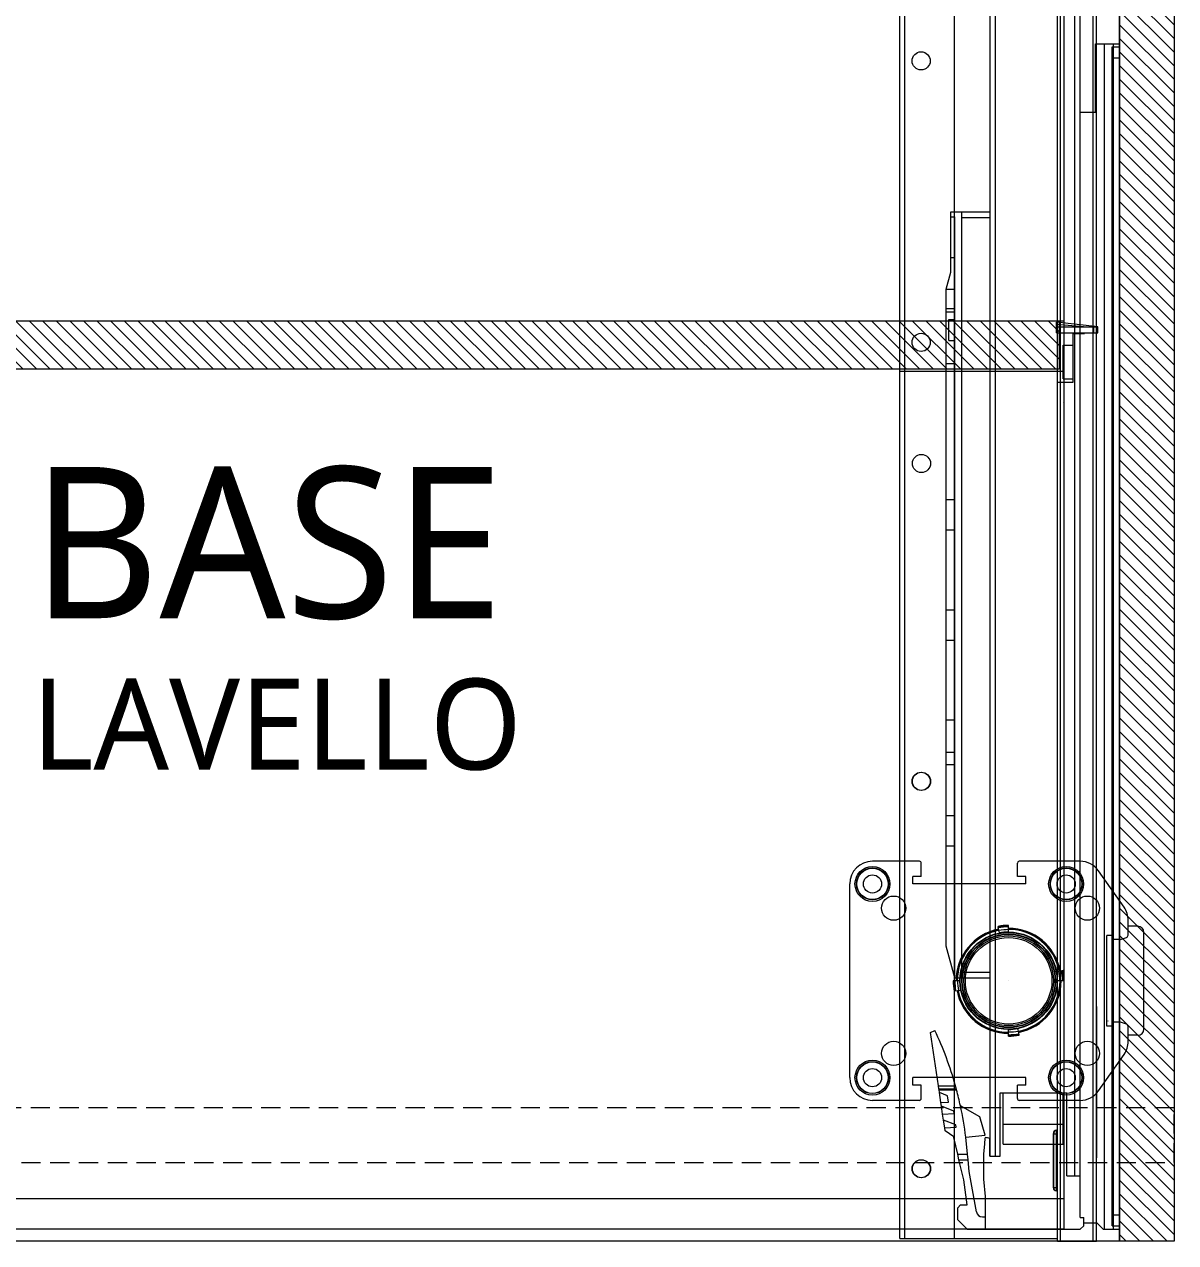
# Model space of a CAD drawing. Header units: millimetres. Extents: x -853320 to 19484, y -510814 to 9708.
# Drawn here: x 8159.4 to 8539.9, y 7298.2 to 7700.7 of the extents above; entities that cross this region are included whole.
import ezdxf
from ezdxf import colors
from ezdxf.entities.mleader import LeaderData, LeaderLine
from ezdxf.math import Vec2, Vec3

# ---------------------------------------------------------------- set-up
doc = ezdxf.new("R2010")
doc.units = ezdxf.units.MM
for name, pattern in [('CONTINUA', [0]), ('NASCOSTA', [9.525, 6.35, -3.175]), ('TRATTEGGIATA', [0.75, 0.5, -0.25])]:
    doc.linetypes.add(name, pattern=pattern)
doc.layers.add('DS_ST_quote 1_50', color=7, linetype='Continuous')
for name, color, linetype, lineweight in [('F-Proiezioni', 9, 'TRATTEGGIATA', 5), ('F_ARREDI', 7, 'Continuous', 5), ('F_ELETTRODOMESTICI', 40, 'Continuous', 5), ('F_FERRAMENTA', 253, 'Continuous', 5), ('F_Guide', 1, 'Continuous', 9), ('F_MULTI laminato CERA', 124, 'Continuous', 5), ('F_retino', 252, 'CONTINUA', 5), ('F_Spondine', 9, 'Continuous', 9), ('Piedini', 7, 'Continuous', 9)]:
    doc.layers.add(name, color=color, linetype=linetype, lineweight=lineweight)
doc.layers.add('F_Testi', color=7, linetype='Continuous', lineweight=5, true_color=0x136734)
doc.styles.add('ARIAL', font='arial.ttf')
doc.styles.add('DANZI-DIDASCALIE', font='Yu Gothic UI Light.ttf', dxfattribs={"height": 30})
doc.dimstyles.new('ISO-100', dxfattribs={"dimtxt": 100, "dimasz": 5, "dimexe": 0.25, "dimexo": 6, "dimgap": 6, "dimtad": 1, "dimtxsty": 'ARIAL', "dimblk": 'ARCHTICK', "dimcen": 2.5, "dimdle": 15, "dimse1": 1, "dimse2": 1, "dimclrd": 256, "dimclre": 256, "dimclrt": 256, "dimadec": 0, "dimazin": 0, "dimtfac": 1, "dimtmove": 0, "dimatfit": 3, "dimldrblk": 'ARCHTICK', "dimfxl": 1, "dimlwd": -1, "dimlwe": -1, "dimarcsym": 0})

# ---------------------------------------------------------------- blocks, each defined once
blk = doc.blocks.new('_Dot')
at = {"color": 0, "linetype": 'ByBlock', "lineweight": -2}
blk.add_line((-0.5, 0), (-1, 0), dxfattribs=at)
at = {"color": 0, "linetype": 'ByBlock', "const_width": 0.5}
blk.add_lwpolyline([(-0.25, 0, 1), (0.25, 0, 1)], format="xyb", close=True, dxfattribs=at)
blk = doc.blocks.new('_ArchTick')
at = {"color": 0, "linetype": 'ByBlock', "const_width": 0.15}
blk.add_lwpolyline([(-0.5, -0.5), (0.5, 0.5)], dxfattribs=at)
blk = doc.blocks.new('*D146')
at = {"layer": 'Defpoints', "color": 0, "transparency": 16777216}
for p in [(5588.56, 7348.81), (19268.52, 2810.66), (19483.82, 2810.66)]:
    blk.add_point(p, dxfattribs=at)
at = {"layer": 'DS_ST_quote 1_50', "transparency": 16777216}
blk.add_line((19268.52, 7363.81), (19268.52, 2795.66), dxfattribs=at)
at = {"layer": 'DS_ST_quote 1_50', "transparency": 16777216, "xscale": 5, "yscale": 5, "zscale": 5}
for p, rotation in [((19268.52, 7348.81), 90), ((19268.52, 2810.66), 270)]:
    blk.add_blockref('_ArchTick', p, dxfattribs=dict(at, rotation=rotation))
at = {"layer": 'DS_ST_quote 1_50', "transparency": 16777216, "insert": (19202.43, 5079.74), "char_height": 100, "attachment_point": 5, "rotation": 90, "style": 'ARIAL'}
blk.add_mtext('4538,15', dxfattribs=at)
blk = doc.blocks.new('BASE LAVELLO_pianta')
at = {"layer": 'F_MULTI laminato CERA', "true_color": 0x636466}
h = blk.add_hatch(dxfattribs=at)
h.set_pattern_fill('ANSI31', color=251, angle=-90)
h.set_pattern_definition([(315, (278033.725, 4021.7138), (2.24506403, 2.24506403), [])])
h.paths.add_polyline_path([(292825.95, 11855.74), (292807.95, 11855.74), (292807.95, 11275.74), (292825.95, 11275.74)])
at = {"layer": 'F_retino'}
h = blk.add_hatch(dxfattribs=at)
h.set_pattern_fill('ANSI31', color=256, angle=-90)
h.set_pattern_definition([(315, (285757.582, 32128.8786), (2.24506403, 2.24506403), [])])
h.paths.add_polyline_path([(292787.95, 11563.75), (292263.95, 11563.75), (292263.95, 11579.75), (292787.95, 11579.75)])
at = {"layer": 'F-Proiezioni', "linetype": 'NASCOSTA'}
blk.add_lwpolyline([(292225.95, 11301.74), (292825.95, 11301.74), (292825.95, 11319.74), (292225.95, 11319.74)], close=True, dxfattribs=at)
at = {"layer": 'F_FERRAMENTA'}
for p, q in [((292800.75, 11577.83), (292787.05, 11579.27)), ((292787.05, 11578.6), (292787.05, 11579.27)), ((292795.98, 11577.75), (292787.05, 11578.6)), ((292787.05, 11577.75), (292787.05, 11578.6)), ((292787.05, 11577.75), (292788.35, 11577.75)), ((292787.05, 11575.75), (292787.05, 11577.75)), ((292787.05, 11575.75), (292792.75, 11575.75)), ((292787.05, 11575.75), (292788.35, 11575.75)), ((292787.05, 11575.75), (292787.05, 11575.75)), ((292788.35, 11577.75), (292799.45, 11577.75)), ((292788.35, 11575.75), (292788.35, 11577.75)), ((292788.35, 11575.75), (292799.45, 11575.75)), ((292792.55, 11575.55), (292796.35, 11575.55)), ((292792.55, 11559.55), (292792.55, 11575.55)), ((292792.75, 11575.75), (292793.55, 11575.75)), ((292792.75, 11575.55), (292792.75, 11575.75)), ((292796.35, 11575.75), (292799.25, 11575.75)), ((292796.35, 11575.55), (292796.35, 11575.75)), ((292799.25, 11575.75), (292800.25, 11575.75)), ((292799.45, 11577.75), (292800.75, 11577.75)), ((292799.45, 11575.75), (292799.45, 11577.75)), ((292799.45, 11575.75), (292800.75, 11575.75)), ((292800.75, 11575.75), (292800.75, 11577.83)), ((292789.27, 11571.75), (292792.55, 11571.75)), ((292789.27, 11560.55), (292789.27, 11571.75)), ((292735.35, 11563.15), (292736.97, 11563.15)), ((292736.97, 11563.15), (292753.35, 11563.15)), ((292753.35, 11563.15), (292789.27, 11563.15)), ((292799.25, 11275.74), (292799.25, 11565.74)), ((292800.25, 11275.74), (292800.25, 11565.74)), ((292787.45, 11559.55), (292788.45, 11559.55)), ((292788.45, 11559.55), (292792.55, 11559.55)), ((292789.27, 11561.74), (292789.27, 11561.74)), ((292789.27, 11560.55), (292792.55, 11560.55)), ((292735.35, 11276.64), (292735.35, 11553.14)), ((292736.97, 11276.64), (292736.97, 11553.14)), ((292753.35, 11276.64), (292753.35, 11553.14)), ((292789.27, 11552.74), (292789.27, 11552.74)), ((292787.45, 11275.74), (292787.45, 11549.54)), ((292788.45, 11275.74), (292788.45, 11549.54)), ((292800.25, 11353.24), (292800.35, 11353.24)), ((292800.35, 11303.24), (292800.35, 11353.24)), ((292786.05, 11293.34), (292786.05, 11311.34)), ((292786.05, 11311.2), (292787.05, 11311.2)), ((292787.05, 11312.34), (292787.45, 11312.34)), ((292787.05, 11292.34), (292787.05, 11312.34)), ((292787.05, 11311.2), (292787.45, 11311.2)), ((292800.25, 11303.24), (292800.35, 11303.24)), ((292786.05, 11293.48), (292787.05, 11293.48)), ((292787.05, 11293.48), (292787.45, 11293.48)), ((292787.05, 11292.34), (292787.45, 11292.34)), ((292735.35, 11276.64), (292736.97, 11276.64)), ((292736.97, 11276.64), (292753.35, 11276.64)), ((292753.35, 11276.64), (292787.45, 11276.64)), ((292787.45, 11275.74), (292788.45, 11275.74)), ((292788.45, 11275.74), (292799.25, 11275.74)), ((292799.25, 11275.74), (292800.25, 11275.74))]:
    blk.add_line(p, q, dxfattribs=at)
for centre in [(292742.35, 11427.64), (292742.35, 11299.64)]:
    blk.add_circle(centre, 3, dxfattribs=at)
for centre, start, end in [((292787.05, 11311.34), 90, 180), ((292787.05, 11293.34), 180, 270)]:
    blk.add_arc(centre, 1, start, end, dxfattribs=at)
at = {"layer": 'F_Guide', "color": 1}
for p, q in [((292765.17, 11303.81), (292765.17, 11777.74)), ((292766.87, 11303.81), (292766.87, 11777.74)), ((292793.17, 11297.34), (292793.17, 11755.24)), ((292794.87, 11297.34), (292794.87, 11736.24)), ((292799.95, 11671.24), (292807.95, 11671.24)), ((292799.95, 11648.74), (292799.95, 11671.24)), ((292802.95, 11279.74), (292802.95, 11671.24)), ((292805.45, 11670.24), (292807.95, 11670.24)), ((292805.45, 11280.74), (292805.45, 11670.24)), ((292805.95, 11670.24), (292805.95, 11671.24)), ((292805.95, 11279.74), (292805.95, 11670.24)), ((292807.95, 11670.24), (292807.95, 11671.24)), ((292807.95, 11279.74), (292807.95, 11670.24)), ((292807.95, 11666.58), (292805.95, 11666.58)), ((292794.87, 11648.74), (292799.95, 11648.74)), ((292752.17, 11615.74), (292755.77, 11615.74)), ((292752.17, 11595.83), (292752.17, 11615.74)), ((292755.77, 11615.74), (292765.17, 11615.74)), ((292755.77, 11362.74), (292755.77, 11615.74)), ((292752.17, 11614.15), (292753.47, 11614.15)), ((292753.47, 11362.74), (292753.47, 11614.15)), ((292755.77, 11613.94), (292765.17, 11613.94)), ((292752.17, 11600.65), (292753.47, 11600.65)), ((292750.67, 11590.24), (292752.17, 11595.83)), ((292750.67, 11590.24), (292753.47, 11590.24)), ((292750.67, 11373.19), (292750.67, 11590.24)), ((292750.67, 11583.79), (292753.47, 11583.79)), ((292750.67, 11582.7), (292753.47, 11582.7)), ((292751.47, 11580.24), (292753.47, 11580.24)), ((292751.47, 11573.24), (292751.47, 11580.24)), ((292751.47, 11580.23), (292753.47, 11580.23)), ((292751.47, 11573.24), (292753.47, 11573.24)), ((292751.47, 11573.24), (292753.47, 11573.24)), ((292750.67, 11565.7), (292753.47, 11565.7)), ((292750.67, 11520.78), (292753.47, 11520.78)), ((292750.67, 11510.7), (292753.47, 11510.7)), ((292750.67, 11484.29), (292753.47, 11484.29)), ((292750.67, 11474.24), (292753.47, 11474.24)), ((292750.67, 11447.97), (292753.47, 11447.97)), ((292750.67, 11437.28), (292753.47, 11437.28)), ((292750.67, 11433.2), (292753.47, 11433.2)), ((292750.67, 11416.34), (292753.47, 11416.34)), ((292750.67, 11406.29), (292753.47, 11406.29)), ((292753.46, 11362.76), (292750.67, 11373.19)), ((292753.46, 11362.76), (292753.47, 11362.76)), ((292753.47, 11362.74), (292755.77, 11362.74)), ((292755.77, 11364.54), (292765.17, 11364.54)), ((292755.77, 11362.74), (292765.17, 11362.74)), ((292745.49, 11344.68), (292746.9, 11345.34)), ((292748.09, 11327.01), (292745.49, 11344.68)), ((292748.24, 11326.01), (292748.09, 11327.01)), ((292748.09, 11327.01), (292753.71, 11327.01)), ((292748.28, 11325.69), (292748.24, 11326.01)), ((292748.24, 11326.01), (292753.99, 11326.01)), ((292748.41, 11324.84), (292748.28, 11325.69)), ((292748.28, 11325.69), (292754.07, 11325.69)), ((292753.72, 11327.01), (292753.71, 11327.01)), ((292753.72, 11327), (292753.72, 11327.01)), ((292753.72, 11326.99), (292753.72, 11327)), ((292753.72, 11327), (292753.72, 11327)), ((292753.72, 11326.98), (292753.72, 11326.99)), ((292753.72, 11326.97), (292753.72, 11326.98)), ((292753.72, 11326.98), (292753.72, 11326.98)), ((292753.73, 11326.97), (292753.72, 11326.97)), ((292753.73, 11326.96), (292753.73, 11326.97)), ((292753.73, 11326.95), (292753.73, 11326.96)), ((292753.73, 11326.96), (292753.73, 11326.96)), ((292753.73, 11326.94), (292753.73, 11326.95)), ((292753.74, 11326.93), (292753.73, 11326.94)), ((292753.73, 11326.94), (292753.73, 11326.94)), ((292753.74, 11326.92), (292753.74, 11326.93)), ((292753.74, 11326.93), (292753.74, 11326.93)), ((292753.74, 11326.91), (292753.74, 11326.92)), ((292753.74, 11326.92), (292753.74, 11326.92)), ((292753.74, 11326.9), (292753.74, 11326.91)), ((292753.75, 11326.9), (292753.74, 11326.9)), ((292753.75, 11326.89), (292753.75, 11326.9)), ((292753.75, 11326.89), (292753.75, 11326.89)), ((292753.75, 11326.88), (292753.75, 11326.89)), ((292753.75, 11326.88), (292753.75, 11326.88)), ((292753.75, 11326.87), (292753.75, 11326.88)), ((292753.76, 11326.86), (292753.75, 11326.87)), ((292753.76, 11326.86), (292753.76, 11326.86)), ((292753.76, 11326.85), (292753.76, 11326.86)), ((292753.76, 11326.84), (292753.76, 11326.85)), ((292753.76, 11326.85), (292753.76, 11326.85)), ((292753.76, 11326.83), (292753.76, 11326.84)), ((292753.76, 11326.84), (292753.76, 11326.84)), ((292753.77, 11326.82), (292753.76, 11326.83)), ((292753.77, 11326.81), (292753.77, 11326.82)), ((292753.77, 11326.82), (292753.77, 11326.82)), ((292753.77, 11326.8), (292753.77, 11326.81)), ((292753.77, 11326.81), (292753.77, 11326.81)), ((292753.77, 11326.79), (292753.77, 11326.8)), ((292753.78, 11326.79), (292753.77, 11326.79)), ((292753.78, 11326.78), (292753.78, 11326.79)), ((292753.78, 11326.78), (292753.78, 11326.78)), ((292753.78, 11326.77), (292753.78, 11326.78)), ((292753.78, 11326.76), (292753.78, 11326.77)), ((292753.78, 11326.77), (292753.78, 11326.77)), ((292753.79, 11326.75), (292753.78, 11326.76)), ((292753.79, 11326.75), (292753.79, 11326.75)), ((292753.79, 11326.74), (292753.79, 11326.75)), ((292753.79, 11326.74), (292753.79, 11326.74)), ((292753.79, 11326.73), (292753.79, 11326.74)), ((292753.79, 11326.73), (292753.79, 11326.73)), ((292753.8, 11326.72), (292753.79, 11326.73)), ((292753.8, 11326.71), (292753.8, 11326.72)), ((292753.8, 11326.7), (292753.8, 11326.71)), ((292753.8, 11326.71), (292753.8, 11326.71)), ((292753.8, 11326.69), (292753.8, 11326.7)), ((292753.8, 11326.7), (292753.8, 11326.7)), ((292753.8, 11326.69), (292753.8, 11326.69)), ((292753.81, 11326.68), (292753.8, 11326.69)), ((292753.81, 11326.67), (292753.81, 11326.68)), ((292753.81, 11326.66), (292753.81, 11326.67)), ((292753.81, 11326.67), (292753.81, 11326.67)), ((292753.81, 11326.66), (292753.81, 11326.66)), ((292753.81, 11326.65), (292753.81, 11326.66)), ((292753.82, 11326.65), (292753.81, 11326.65)), ((292753.82, 11326.64), (292753.82, 11326.65)), ((292753.82, 11326.63), (292753.82, 11326.64)), ((292753.82, 11326.63), (292753.82, 11326.63)), ((292753.82, 11326.62), (292753.82, 11326.63)), ((292753.82, 11326.62), (292753.82, 11326.62)), ((292753.82, 11326.61), (292753.82, 11326.62)), ((292753.83, 11326.61), (292753.82, 11326.61)), ((292753.83, 11326.6), (292753.83, 11326.61)), ((292753.83, 11326.6), (292753.83, 11326.6)), ((292753.83, 11326.59), (292753.83, 11326.6)), ((292753.83, 11326.59), (292753.83, 11326.59)), ((292753.83, 11326.58), (292753.83, 11326.59)), ((292753.84, 11326.57), (292753.83, 11326.58)), ((292753.84, 11326.57), (292753.84, 11326.57)), ((292753.84, 11326.56), (292753.84, 11326.57)), ((292753.84, 11326.55), (292753.84, 11326.56)), ((292753.84, 11326.56), (292753.84, 11326.56)), ((292753.84, 11326.55), (292753.84, 11326.55)), ((292753.84, 11326.54), (292753.84, 11326.55)), ((292753.85, 11326.54), (292753.84, 11326.54)), ((292753.85, 11326.53), (292753.85, 11326.54)), ((292753.85, 11326.53), (292753.85, 11326.53)), ((292753.85, 11326.52), (292753.85, 11326.53)), ((292753.85, 11326.51), (292753.85, 11326.52)), ((292753.85, 11326.52), (292753.85, 11326.52)), ((292753.86, 11326.5), (292753.85, 11326.51)), ((292753.85, 11326.51), (292753.85, 11326.51)), ((292753.86, 11326.5), (292753.86, 11326.5)), ((292753.86, 11326.49), (292753.86, 11326.5)), ((292753.86, 11326.48), (292753.86, 11326.49)), ((292753.86, 11326.49), (292753.86, 11326.49)), ((292753.86, 11326.48), (292753.86, 11326.48)), ((292753.86, 11326.47), (292753.86, 11326.48)), ((292753.87, 11326.47), (292753.86, 11326.47)), ((292753.87, 11326.46), (292753.87, 11326.47)), ((292753.87, 11326.46), (292753.87, 11326.46)), ((292753.87, 11326.45), (292753.87, 11326.46)), ((292753.87, 11326.44), (292753.87, 11326.45)), ((292753.87, 11326.45), (292753.87, 11326.45)), ((292753.87, 11326.43), (292753.87, 11326.44)), ((292753.87, 11326.44), (292753.87, 11326.44)), ((292753.88, 11326.43), (292753.87, 11326.43)), ((292753.88, 11326.42), (292753.88, 11326.43)), ((292753.88, 11326.42), (292753.88, 11326.42)), ((292753.88, 11326.41), (292753.88, 11326.42)), ((292753.88, 11326.41), (292753.88, 11326.41)), ((292753.88, 11326.4), (292753.88, 11326.41)), ((292753.88, 11326.39), (292753.88, 11326.4)), ((292753.88, 11326.4), (292753.88, 11326.4)), ((292753.89, 11326.39), (292753.88, 11326.39)), ((292753.89, 11326.38), (292753.89, 11326.39)), ((292753.89, 11326.38), (292753.89, 11326.38)), ((292753.89, 11326.37), (292753.89, 11326.38)), ((292753.89, 11326.37), (292753.89, 11326.37)), ((292753.89, 11326.37), (292753.89, 11326.37)), ((292753.89, 11326.36), (292753.89, 11326.37)), ((292753.9, 11326.35), (292753.89, 11326.36)), ((292753.89, 11326.36), (292753.89, 11326.36)), ((292753.9, 11326.35), (292753.9, 11326.35)), ((292753.9, 11326.34), (292753.9, 11326.35)), ((292753.9, 11326.34), (292753.9, 11326.34)), ((292753.9, 11326.33), (292753.9, 11326.34)), ((292753.9, 11326.34), (292753.9, 11326.34)), ((292753.9, 11326.33), (292753.9, 11326.33)), ((292753.9, 11326.32), (292753.9, 11326.33)), ((292753.91, 11326.32), (292753.9, 11326.32)), ((292753.91, 11326.31), (292753.91, 11326.32)), ((292753.91, 11326.31), (292753.91, 11326.31)), ((292753.91, 11326.3), (292753.91, 11326.31)), ((292753.91, 11326.31), (292753.91, 11326.31)), ((292753.91, 11326.29), (292753.91, 11326.3)), ((292753.91, 11326.3), (292753.91, 11326.3)), ((292753.91, 11326.29), (292753.91, 11326.29)), ((292753.92, 11326.28), (292753.91, 11326.29)), ((292753.91, 11326.29), (292753.91, 11326.29)), ((292753.92, 11326.28), (292753.92, 11326.28)), ((292753.92, 11326.27), (292753.92, 11326.28)), ((292753.92, 11326.27), (292753.92, 11326.27)), ((292753.92, 11326.27), (292753.92, 11326.27)), ((292753.92, 11326.26), (292753.92, 11326.27)), ((292753.92, 11326.26), (292753.92, 11326.26)), ((292753.92, 11326.25), (292753.92, 11326.26)), ((292753.93, 11326.24), (292753.92, 11326.25)), ((292753.92, 11326.25), (292753.92, 11326.25)), ((292753.92, 11326.25), (292753.92, 11326.25)), ((292753.93, 11326.24), (292753.93, 11326.24)), ((292753.93, 11326.23), (292753.93, 11326.24)), ((292753.93, 11326.24), (292753.93, 11326.24)), ((292753.93, 11326.23), (292753.93, 11326.23)), ((292753.93, 11326.22), (292753.93, 11326.23)), ((292753.93, 11326.22), (292753.93, 11326.22)), ((292753.93, 11326.22), (292753.93, 11326.22)), ((292753.93, 11326.21), (292753.93, 11326.22)), ((292753.93, 11326.21), (292753.93, 11326.21)), ((292753.94, 11326.21), (292753.93, 11326.21)), ((292753.94, 11326.2), (292753.94, 11326.21)), ((292753.94, 11326.19), (292753.94, 11326.2)), ((292753.94, 11326.2), (292753.94, 11326.2)), ((292753.94, 11326.2), (292753.94, 11326.2)), ((292753.94, 11326.19), (292753.94, 11326.19)), ((292753.94, 11326.18), (292753.94, 11326.19)), ((292753.94, 11326.19), (292753.94, 11326.19)), ((292753.94, 11326.18), (292753.94, 11326.18)), ((292753.94, 11326.18), (292753.94, 11326.18)), ((292753.94, 11326.17), (292753.94, 11326.18)), ((292753.95, 11326.17), (292753.94, 11326.17)), ((292753.95, 11326.17), (292753.95, 11326.17)), ((292753.95, 11326.16), (292753.95, 11326.17)), ((292753.95, 11326.16), (292753.95, 11326.16)), ((292753.95, 11326.16), (292753.95, 11326.16)), ((292753.95, 11326.15), (292753.95, 11326.16)), ((292753.95, 11326.15), (292753.95, 11326.15)), ((292753.95, 11326.14), (292753.95, 11326.15)), ((292753.95, 11326.15), (292753.95, 11326.15)), ((292753.95, 11326.14), (292753.95, 11326.14)), ((292753.95, 11326.14), (292753.95, 11326.14)), ((292753.96, 11326.13), (292753.95, 11326.14)), ((292753.95, 11326.14), (292753.95, 11326.14)), ((292753.96, 11326.13), (292753.96, 11326.13)), ((292753.96, 11326.12), (292753.96, 11326.13)), ((292753.96, 11326.13), (292753.96, 11326.13)), ((292753.96, 11326.11), (292753.96, 11326.12)), ((292753.96, 11326.12), (292753.96, 11326.12)), ((292753.96, 11326.12), (292753.96, 11326.12)), ((292753.96, 11326.12), (292753.96, 11326.12)), ((292753.96, 11326.11), (292753.96, 11326.11)), ((292753.96, 11326.1), (292753.96, 11326.11)), ((292753.96, 11326.11), (292753.96, 11326.11)), ((292753.96, 11326.1), (292753.96, 11326.1)), ((292753.96, 11326.1), (292753.96, 11326.1)), ((292753.97, 11326.1), (292753.96, 11326.1)), ((292753.97, 11326.09), (292753.97, 11326.1)), ((292753.97, 11326.09), (292753.97, 11326.09)), ((292753.97, 11326.08), (292753.97, 11326.09)), ((292753.97, 11326.09), (292753.97, 11326.09)), ((292753.97, 11326.09), (292753.97, 11326.09)), ((292753.97, 11326.09), (292753.97, 11326.09)), ((292753.97, 11326.08), (292753.97, 11326.08)), ((292753.97, 11326.07), (292753.97, 11326.08)), ((292753.97, 11326.08), (292753.97, 11326.08)), ((292753.97, 11326.08), (292753.97, 11326.08)), ((292753.97, 11326.07), (292753.97, 11326.07)), ((292753.97, 11326.06), (292753.97, 11326.07)), ((292753.97, 11326.07), (292753.97, 11326.07)), ((292753.97, 11326.07), (292753.97, 11326.07)), ((292753.97, 11326.07), (292753.97, 11326.07)), ((292753.97, 11326.06), (292753.97, 11326.06)), ((292753.97, 11326.06), (292753.97, 11326.06)), ((292753.98, 11326.06), (292753.97, 11326.06)), ((292753.98, 11326.05), (292753.98, 11326.06)), ((292753.98, 11326.06), (292753.98, 11326.06)), ((292753.98, 11326.05), (292753.98, 11326.05)), ((292753.98, 11326.04), (292753.98, 11326.05)), ((292753.98, 11326.05), (292753.98, 11326.05)), ((292753.98, 11326.05), (292753.98, 11326.05)), ((292753.98, 11326.05), (292753.98, 11326.05)), ((292753.98, 11326.05), (292753.98, 11326.05)), ((292753.98, 11326.05), (292753.98, 11326.05)), ((292753.98, 11326.04), (292753.98, 11326.04)), ((292753.98, 11326.03), (292753.98, 11326.04)), ((292753.98, 11326.04), (292753.98, 11326.04)), ((292753.98, 11326.04), (292753.98, 11326.04)), ((292753.98, 11326.04), (292753.98, 11326.04)), ((292753.98, 11326.04), (292753.98, 11326.04)), ((292753.98, 11326.04), (292753.98, 11326.04)), ((292753.98, 11326.03), (292753.98, 11326.03)), ((292753.98, 11326.03), (292753.98, 11326.03)), ((292753.98, 11326.03), (292753.98, 11326.03)), ((292753.98, 11326.02), (292753.98, 11326.03)), ((292753.98, 11326.03), (292753.98, 11326.03)), ((292753.98, 11326.03), (292753.98, 11326.03)), ((292753.98, 11326.03), (292753.98, 11326.03)), ((292753.98, 11326.03), (292753.98, 11326.03)), ((292753.98, 11326.03), (292753.98, 11326.03)), ((292753.98, 11326.02), (292753.98, 11326.02)), ((292753.99, 11326.02), (292753.98, 11326.02)), ((292753.99, 11326.02), (292753.99, 11326.02)), ((292753.99, 11326.02), (292753.99, 11326.02)), ((292753.99, 11326.02), (292753.99, 11326.02)), ((292753.99, 11326.02), (292753.99, 11326.02)), ((292753.99, 11326.02), (292753.99, 11326.02)), ((292753.99, 11326.02), (292753.99, 11326.02)), ((292753.99, 11326.02), (292753.99, 11326.02)), ((292753.99, 11326.02), (292753.99, 11326.02)), ((292753.99, 11326.02), (292753.99, 11326.02)), ((292753.99, 11326.02), (292753.99, 11326.02)), ((292753.99, 11326.02), (292753.99, 11326.02)), ((292753.99, 11326.02), (292753.99, 11326.02)), ((292753.99, 11326.01), (292753.99, 11326.02)), ((292753.99, 11326.01), (292753.99, 11326.01)), ((292753.99, 11326.01), (292753.99, 11326.01)), ((292753.99, 11326.01), (292753.99, 11326.01)), ((292753.99, 11326.01), (292753.99, 11326.01)), ((292748.9, 11321.49), (292748.41, 11324.84)), ((292751.09, 11323.78), (292748.41, 11324.84)), ((292748.9, 11321.49), (292751.41, 11321.64)), ((292749.08, 11320.28), (292748.9, 11321.49)), ((292751.41, 11321.64), (292751.09, 11323.78)), ((292768.5, 11324.74), (292769.48, 11324.74)), ((292768.5, 11303.81), (292768.5, 11324.74)), ((292769.48, 11324.74), (292789.26, 11324.74)), ((292769.48, 11307.79), (292769.48, 11324.74)), ((292789.26, 11324.74), (292790.45, 11324.74)), ((292789.26, 11307.79), (292789.26, 11324.74)), ((292790.45, 11297.34), (292790.45, 11324.74)), ((292749.46, 11317.71), (292749.08, 11320.28)), ((292753.1, 11318.68), (292749.08, 11320.28)), ((292749.46, 11317.71), (292753.21, 11317.94)), ((292749.75, 11315.71), (292749.46, 11317.71)), ((292753.21, 11317.94), (292753.1, 11318.68)), ((292761.74, 11316.75), (292755.34, 11320.45)), ((292750.13, 11313.15), (292749.75, 11315.71)), ((292753.77, 11314.11), (292749.75, 11315.71)), ((292750.13, 11313.15), (292753.88, 11313.37)), ((292753.88, 11313.37), (292753.77, 11314.11)), ((292763.49, 11310.77), (292761.74, 11316.75)), ((292769.48, 11314.42), (292789.26, 11314.42)), ((292750.28, 11312.13), (292750.13, 11313.15)), ((292753.11, 11310.14), (292750.28, 11312.13)), ((292753.14, 11310.14), (292753.11, 11310.14)), ((292753.16, 11309.93), (292753.14, 11310.14)), ((292754.43, 11304.46), (292753.16, 11309.93)), ((292757.09, 11310.13), (292763.49, 11310.77)), ((292757.67, 11304.46), (292757.09, 11310.13)), ((292763.36, 11307.78), (292763.55, 11309.91)), ((292765.08, 11303.81), (292765.08, 11309.69)), ((292763.08, 11304.52), (292763.36, 11307.78)), ((292769.48, 11307.79), (292789.26, 11307.79)), ((292754.86, 11302.6), (292754.43, 11304.46)), ((292754.43, 11304.46), (292754.43, 11304.46)), ((292754.43, 11304.46), (292757.67, 11304.46)), ((292756.41, 11295.93), (292754.86, 11302.6)), ((292754.86, 11302.6), (292754.86, 11302.6)), ((292754.86, 11302.6), (292757.86, 11302.6)), ((292757.86, 11302.6), (292757.67, 11304.46)), ((292758.26, 11298.71), (292757.86, 11302.6)), ((292757.86, 11302.6), (292757.86, 11302.6)), ((292763.08, 11296.24), (292763.08, 11304.52)), ((292765.08, 11303.81), (292768.5, 11303.81)), ((292760.61, 11285.39), (292758.26, 11298.71)), ((292790.45, 11297.34), (292794.88, 11297.34)), ((292794.88, 11283.54), (292794.88, 11297.34)), ((292757.53, 11287.74), (292756.41, 11295.93)), ((292763.58, 11290.52), (292763.08, 11296.24)), ((292763.58, 11279.74), (292763.58, 11290.52)), ((292754.52, 11286.74), (292755.36, 11287.74)), ((292754.52, 11282.74), (292754.52, 11286.74)), ((292755.36, 11287.74), (292757.53, 11287.74)), ((292757.52, 11279.74), (292754.52, 11282.74)), ((292762.58, 11283.74), (292763.58, 11283.74)), ((292794.88, 11283.54), (292796.11, 11283.54)), ((292796.11, 11280.79), (292796.11, 11283.54)), ((292796.11, 11281.74), (292800.46, 11281.74)), ((292802.53, 11279.74), (292800.46, 11281.74)), ((292805.95, 11284.4), (292807.92, 11284.4)), ((292807.92, 11284.4), (292807.95, 11284.4)), ((292757.52, 11279.74), (292763.58, 11279.74)), ((292763.58, 11279.74), (292794.91, 11279.74)), ((292794.91, 11279.74), (292796.11, 11280.79)), ((292802.53, 11279.74), (292802.95, 11279.74)), ((292802.95, 11279.74), (292805.95, 11279.74)), ((292805.45, 11280.74), (292807.95, 11280.74)), ((292805.95, 11279.74), (292807.95, 11279.74))]:
    blk.add_line(p, q, dxfattribs=at)
for centre, radius, start, end in [((292641.97, 11295.87), 116, 15.5749, 25.2436), ((292641.97, 11295.87), 116, 14.8969, 15.0631), ((292641.97, 11295.87), 116, 12.2342, 14.8963), ((292641.97, 11295.87), 116, 7.0613, 12.2342), ((292760.63, 11285.09), 25, 79.7467, 83.2882), ((292762.58, 11285.74), 2, 190, 270)]:
    blk.add_arc(centre, radius, start, end, dxfattribs=at)
at = {"layer": 'F_MULTI laminato CERA'}
for points in [[(292807.95, 11855.74), (292825.95, 11855.74), (292825.95, 11275.74), (292807.95, 11275.74)], [(292243.95, 11807.74), (292807.95, 11807.74), (292807.95, 11275.74), (292243.95, 11275.74)], [(292262.45, 11765.74), (292789.45, 11765.74), (292789.45, 11279.74), (292262.45, 11279.74)], [(292262.5, 11579.75), (292789.5, 11579.75), (292789.45, 11289.75), (292262.45, 11289.75)], [(292787.95, 11563.75), (292263.95, 11563.75), (292263.95, 11579.75), (292787.95, 11579.75)]]:
    blk.add_lwpolyline(points, close=True, dxfattribs=at)
at = {"layer": 'F_Spondine'}
for p, q in [((292799.25, 11275.74), (292799.25, 11765.74)), ((292800.25, 11275.74), (292800.25, 11765.74)), ((292735.35, 11276.64), (292735.35, 11753.14)), ((292736.97, 11276.64), (292736.97, 11753.14)), ((292753.35, 11276.64), (292753.35, 11753.14)), ((292787.45, 11275.74), (292787.45, 11749.54)), ((292788.45, 11275.74), (292788.45, 11749.54)), ((292800.25, 11353.24), (292800.35, 11353.24)), ((292800.35, 11353.24), (292800.45, 11353.24)), ((292800.35, 11303.24), (292800.35, 11353.24)), ((292800.45, 11303.24), (292800.45, 11353.24)), ((292786.05, 11293.34), (292786.05, 11311.34)), ((292786.05, 11311.2), (292787.05, 11311.2)), ((292786.15, 11293.34), (292786.15, 11311.34)), ((292786.15, 11311.2), (292787.15, 11311.2)), ((292787.05, 11312.34), (292787.45, 11312.34)), ((292787.05, 11292.34), (292787.05, 11312.34)), ((292787.05, 11311.2), (292787.45, 11311.2)), ((292787.15, 11312.34), (292787.55, 11312.34)), ((292787.15, 11292.34), (292787.15, 11312.34)), ((292787.15, 11311.2), (292787.55, 11311.2)), ((292800.25, 11303.24), (292800.35, 11303.24)), ((292800.35, 11303.24), (292800.45, 11303.24)), ((292786.05, 11293.48), (292787.05, 11293.48)), ((292786.15, 11293.48), (292787.15, 11293.48)), ((292787.05, 11293.48), (292787.45, 11293.48)), ((292787.15, 11293.48), (292787.55, 11293.48)), ((292787.05, 11292.34), (292787.45, 11292.34)), ((292787.15, 11292.34), (292787.55, 11292.34)), ((292735.35, 11276.64), (292736.97, 11276.64)), ((292735.45, 11276.64), (292737.07, 11276.64)), ((292736.97, 11276.64), (292753.35, 11276.64)), ((292737.07, 11276.64), (292753.45, 11276.64)), ((292753.35, 11276.64), (292787.45, 11276.64)), ((292753.45, 11276.64), (292787.55, 11276.64)), ((292787.45, 11275.74), (292788.45, 11275.74)), ((292787.55, 11275.74), (292788.55, 11275.74)), ((292788.45, 11275.74), (292799.25, 11275.74)), ((292788.55, 11275.74), (292799.35, 11275.74)), ((292799.25, 11275.74), (292800.25, 11275.74)), ((292799.35, 11275.74), (292800.35, 11275.74)), ((292799.55, 11275.74), (292799.65, 11275.74)), ((292799.65, 11275.74), (292799.75, 11275.74)), ((292799.65, 11275.74), (292800.25, 11275.74)), ((292799.75, 11275.74), (292800.35, 11275.74))]:
    blk.add_line(p, q, dxfattribs=at)
for centre in [(292742.35, 11665.64), (292742.35, 11572.64), (292742.45, 11532.64), (292742.35, 11427.64), (292742.45, 11427.64), (292742.35, 11299.64), (292742.45, 11299.64)]:
    blk.add_circle(centre, 3, dxfattribs=at)
for centre, start, end in [((292787.05, 11311.34), 90, 180), ((292787.15, 11311.34), 90, 180), ((292787.05, 11293.34), 180, 270), ((292787.15, 11293.34), 180, 270)]:
    blk.add_arc(centre, 1, start, end, dxfattribs=at)
at = {"layer": 'Piedini'}
for p, q in [((292741.76, 11401.24), (292726.27, 11401.24)), ((292742.37, 11396.24), (292742.37, 11400.63)), ((292774.17, 11396.24), (292774.17, 11400.64)), ((292794.86, 11401.24), (292774.76, 11401.24)), ((292809.41, 11386.04), (292801.01, 11398.04)), ((292742.37, 11396.24), (292739.6, 11396.24)), ((292739.6, 11393.74), (292739.6, 11396.24)), ((292739.61, 11393.74), (292739.61, 11396.24)), ((292776.93, 11396.24), (292774.17, 11396.24)), ((292776.92, 11393.74), (292776.92, 11396.24)), ((292776.93, 11393.74), (292776.93, 11396.24)), ((292718.77, 11329.74), (292718.77, 11393.74)), ((292776.93, 11393.74), (292739.6, 11393.74)), ((292767.95, 11378.78), (292767.77, 11379.7)), ((292768.01, 11378.48), (292767.95, 11378.78)), ((292768.02, 11378.41), (292768.01, 11378.48)), ((292768.19, 11377.53), (292768.02, 11378.41)), ((292771.26, 11379.09), (292771.26, 11380.03)), ((292771.26, 11378.8), (292771.26, 11379.09)), ((292771.26, 11378.72), (292771.26, 11378.8)), ((292771.26, 11377.83), (292771.26, 11378.72)), ((292813.95, 11379.74), (292810.74, 11379.74)), ((292810.74, 11376.81), (292810.74, 11379.74)), ((292810.77, 11379.74), (292810.77, 11381.74)), ((292815.95, 11345.73), (292815.95, 11377.74)), ((292805.78, 11376.75), (292803.75, 11376.75)), ((292803.75, 11346.72), (292803.75, 11376.75)), ((292805.78, 11375.35), (292805.78, 11376.75)), ((292808.26, 11375.35), (292805.78, 11375.35)), ((292808.26, 11375.35), (292810.21, 11376.06)), ((292755.17, 11361.74), (292752.97, 11361.74)), ((292771.27, 11361.74), (292771.26, 11361.74)), ((292771.26, 11361.74), (292771.26, 11361.74)), ((292771.27, 11361.74), (292771.26, 11361.74)), ((292771.26, 11361.74), (292771.26, 11361.74)), ((292787.06, 11364.81), (292787.94, 11364.98)), ((292788.25, 11361.74), (292787.36, 11361.74)), ((292787.94, 11364.98), (292788.01, 11364.99)), ((292788.01, 11364.99), (292788.3, 11365.05)), ((292788.33, 11361.74), (292788.25, 11361.74)), ((292788.3, 11365.05), (292789.23, 11365.23)), ((292788.62, 11361.74), (292788.33, 11361.74)), ((292789.56, 11361.74), (292788.62, 11361.74)), ((292754.23, 11358.42), (292754.52, 11358.48)), ((292754.52, 11358.48), (292755.47, 11358.67)), ((292771.26, 11344.75), (292771.26, 11345.64)), ((292774.51, 11345.06), (292774.34, 11345.94)), ((292805.78, 11346.72), (292803.75, 11346.72)), ((292804.16, 11348.44), (292804.06, 11348.44)), ((292808.26, 11348.12), (292805.78, 11348.12)), ((292805.78, 11346.72), (292805.78, 11348.12)), ((292810.21, 11347.41), (292808.26, 11348.12)), ((292810.74, 11343.74), (292810.74, 11346.66)), ((292771.26, 11344.67), (292771.26, 11344.75)), ((292771.26, 11343.44), (292771.26, 11344.67)), ((292774.52, 11344.99), (292774.51, 11345.06)), ((292774.58, 11344.7), (292774.52, 11344.99)), ((292774.76, 11343.77), (292774.58, 11344.7)), ((292813.95, 11343.74), (292810.74, 11343.74)), ((292810.77, 11341.74), (292810.77, 11343.74)), ((292801.01, 11325.43), (292809.41, 11337.43)), ((292776.93, 11329.74), (292739.6, 11329.74)), ((292739.6, 11327.24), (292739.6, 11329.74)), ((292739.61, 11327.24), (292739.61, 11329.74)), ((292776.92, 11327.24), (292776.92, 11329.74)), ((292776.93, 11327.24), (292776.93, 11329.74)), ((292742.37, 11327.24), (292739.6, 11327.24)), ((292742.37, 11322.84), (292742.37, 11327.24)), ((292776.93, 11327.24), (292774.17, 11327.24)), ((292774.17, 11322.84), (292774.17, 11327.24)), ((292741.77, 11322.24), (292726.27, 11322.24)), ((292794.86, 11322.24), (292774.76, 11322.24))]:
    blk.add_line(p, q, dxfattribs=at)
at = {"layer": 'Piedini', "color": 1}
blk.add_line((292757.28, 11357.96), (292757.27, 11357.96), dxfattribs=at)
at = {"layer": 'Piedini'}
for centre, radius in [((292726.27, 11393.74), 5.78), ((292726.27, 11393.74), 5.28), ((292726.27, 11393.74), 5.19), ((292790.27, 11393.74), 5.78), ((292790.27, 11393.74), 5.28), ((292790.27, 11393.74), 5.19), ((292726.27, 11393.74), 3), ((292790.27, 11393.74), 3), ((292733.27, 11385.74), 4), ((292797.27, 11385.74), 4), ((292771.26, 11361.74), 16.09), ((292771.26, 11361.74), 15.96), ((292771.26, 11361.74), 15.46), ((292771.26, 11361.74), 15.32), ((292771.26, 11361.74), 14.82), ((292771.26, 11361.74), 14.3), ((292733.27, 11337.74), 4), ((292797.27, 11337.74), 4), ((292726.27, 11329.74), 5.78), ((292726.27, 11329.74), 5.28), ((292726.27, 11329.74), 5.19), ((292790.27, 11329.74), 5.78), ((292790.27, 11329.74), 5.28), ((292790.27, 11329.74), 5.19), ((292726.27, 11329.74), 3), ((292790.27, 11329.74), 3)]:
    blk.add_circle(centre, radius, dxfattribs=at)
for centre, radius, start, end in [((292726.27, 11393.74), 7.5, 90, 180), ((292741.77, 11400.64), 0.6, 359.5204, 90.2646), ((292774.79, 11400.62), 0.62, 91.8628, 178.1386), ((292794.86, 11393.74), 7.5, 35, 90), ((292803.27, 11381.74), 7.5, 0, 35), ((292771.26, 11361.74), 17.36, 101, 180), ((292771.26, 11361.74), 17.06, 101, 180), ((292771.26, 11361.74), 16.99, 101, 180), ((292771.26, 11361.74), 18.3, 90, 101), ((292771.26, 11361.74), 18, 90, 101), ((292771.26, 11361.74), 17.8, 90, 101), ((292771.26, 11361.74), 16.9, 90, 101), ((292771.26, 11361.74), 16.09, 90, 101), ((292771.26, 11361.74), 17.36, 11, 90), ((292771.26, 11361.74), 17.06, 11, 90), ((292771.26, 11361.74), 16.99, 11, 90), ((292813.95, 11377.74), 2, 0.1781, 90), ((292809.93, 11376.82), 0.81, 290.4968, 359.5022), ((292771.26, 11361.74), 18.3, 180, 191), ((292771.26, 11361.74), 18, 180, 191), ((292771.26, 11361.74), 17.8, 180, 191), ((292771.26, 11361.74), 16.9, 180, 191), ((292771.26, 11361.74), 16.09, 180, 191), ((292771.26, 11361.74), 16.99, 281, 0), ((292771.26, 11361.74), 17.06, 281, 0), ((292771.26, 11361.74), 17.36, 281, 0), ((292771.26, 11361.74), 16.09, 0, 11), ((292771.26, 11361.74), 16.9, 0, 11), ((292771.26, 11361.74), 17.8, 0, 11), ((292771.26, 11361.74), 18, 0, 11), ((292771.26, 11361.74), 18.3, 0, 11), ((292771.26, 11361.74), 17.36, 191, 270), ((292771.26, 11361.74), 17.06, 191, 270), ((292771.26, 11361.74), 16.99, 191, 270), ((292771.26, 11361.74), 16.09, 270, 281), ((292809.88, 11346.62), 0.86, 2.7342, 67.2668), ((292813.95, 11345.74), 2, 270, 359.8219), ((292771.26, 11361.74), 16.9, 270, 281), ((292771.26, 11361.74), 17.8, 270, 281), ((292771.26, 11361.74), 18, 270, 281), ((292771.26, 11361.74), 18.3, 270, 281), ((292803.27, 11341.74), 7.5, 325, 0), ((292726.27, 11329.74), 7.5, 180, 270), ((292794.86, 11329.74), 7.5, 270, 325), ((292741.77, 11322.84), 0.6, 270.0002, 0.0012), ((292774.76, 11322.84), 0.6, 179.9988, 269.9998)]:
    blk.add_arc(centre, radius, start, end, dxfattribs=at)
at = {"layer": 'F_Testi', "ltscale": 5, "attachment_point": 1, "style": 'DANZI-DIDASCALIE'}
for s, insert, char_height in [('BASE', (292448.38, 11531.52), 50), ('LAVELLO', (292448.38, 11461.52), 30)]:
    blk.add_mtext_dynamic_manual_height_columns(s, width=530.411, gutter_width=150, heights=[0], dxfattribs=dict(at, insert=insert, char_height=char_height))
blk = doc.blocks.new('BAGNO-LAVANDERIA_pianta_sol.B')
at = {"layer": 'F_ELETTRODOMESTICI', "color": 5, "ltscale": 5}
ml = blk.add_multileader_mtext('Standard', dxfattribs=at)
ml.set_content('{\\fYu Gothic UI Light|b0|i0|c128|p34;BASAMENTO c/cassetto} ditta MIELE art.WTS 610', color=5, style='DANZI-DIDASCALIE')
ml.set_leader_properties(color=256, linetype='ByLayer', lineweight=-1)
ml.set_arrow_properties(name='DOT')
ml.build(insert=Vec2(0, 0))
ml.multileader.update_dxf_attribs({"arrow_head_size": 5, "scale": 5})
ctx = ml.context
ctx.base_point, ctx.scale, ctx.char_height, ctx.arrow_head_size, ctx.landing_gap_size, ctx.plane_origin, ctx.plane_x_axis, ctx.plane_y_axis = Vec3(865728.96, 518190.64), 5, 25, 5, 10, Vec3(865691.99, 518253.27), Vec3(0, -1), Vec3(1, 0)
notes = []
notes.append((ctx, [(0, (0, 0, 0), (0, 0), (1, 0), 1, [])]))
ctx.mtext.insert, ctx.mtext.text_direction, ctx.mtext.rotation, ctx.mtext.width, ctx.mtext.flow_direction = Vec3(865741.68, 518180.64), Vec3(0, -1), 4.712389, 471.5743, 5
ml = blk.add_multileader_mtext('Standard', dxfattribs=at)
ml.set_content('{\\fYu Gothic UI Light|b0|i0|c128|p34;LAVASCIUGA} ditta MIELE art.WTD165 WPM 8/5kg', color=5, style='DANZI-DIDASCALIE')
ml.set_leader_properties(color=256, linetype='ByLayer', lineweight=-1)
ml.set_arrow_properties(name='DOT')
ml.build(insert=Vec2(0, 0))
ml.multileader.update_dxf_attribs({"arrow_head_size": 5, "scale": 5})
ctx = ml.context
ctx.base_point, ctx.scale, ctx.char_height, ctx.arrow_head_size, ctx.landing_gap_size, ctx.plane_origin, ctx.plane_x_axis, ctx.plane_y_axis = Vec3(865852.82, 518185.28), 5, 25, 5, 10, Vec3(865819.83, 518247.92), Vec3(0, -1), Vec3(1, 0)
notes.append((ctx, [(0, (0, 0, 0), (0, 0), (1, 0), 1, [])]))
ctx.mtext.insert, ctx.mtext.text_direction, ctx.mtext.rotation, ctx.mtext.width, ctx.mtext.flow_direction = Vec3(865869.52, 518175.28), Vec3(0, -1), 4.712389, 377.0167, 5
for ctx, leaders in notes:
    for number, flags, end, landing, length, lines in leaders:
        leader = LeaderData()
        leader.index, (leader.has_last_leader_line, leader.has_dogleg_vector, leader.attachment_direction) = number, flags
        leader.last_leader_point, leader.dogleg_vector, leader.dogleg_length = Vec3(end), Vec3(landing), length
        for number, points, colour, breaks in lines:
            line = LeaderLine()
            line.index, line.vertices, line.color, line.breaks = number, Vec3.list(points), colors.encode_raw_color(colour), breaks
            leader.lines.append(line)
        ctx.leaders.append(leader)

msp = doc.modelspace()

# ---------------------------------------------------------------- block references
at = {"layer": 'F_ARREDI', "color": 2, "lineweight": 5}
msp.add_blockref('BAGNO-LAVANDERIA_pianta_sol.B', (-853319.899, -510814.178), dxfattribs=at)
at = {"layer": 'F_ARREDI'}
msp.add_blockref('BASE LAVELLO_pianta', (-284286.597, -3977.013), dxfattribs=at)

# ---------------------------------------------------------------- dimensions: what is measured, and where the dimension line sits
at = {"layer": 'DS_ST_quote 1_50', "color": 4}
dim = msp.add_linear_dim(base=(19268.5243, 2810.6601), p1=(5588.556, 7348.8148), p2=(19483.824, 2810.6601), angle=90, dimstyle='ISO-100', dxfattribs=at)
dim.commit()
dim.dimension.update_dxf_attribs({"geometry": '*D146', "text_midpoint": (19202.4288, 5079.7375)})

doc.saveas('drawing.dxf')
